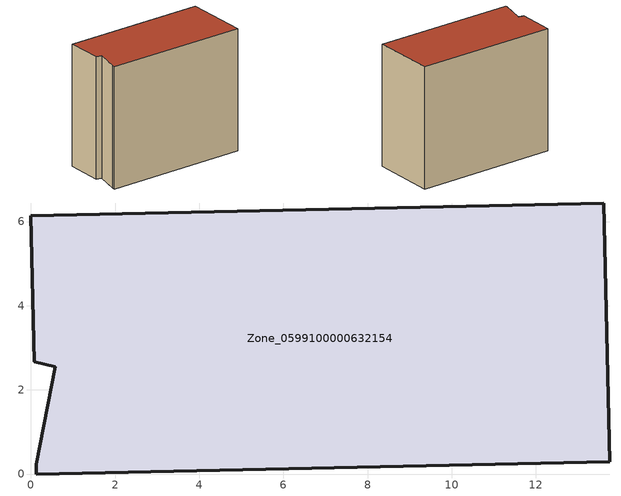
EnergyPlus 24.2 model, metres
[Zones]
Zone_0599100000632154
 floor ground (C_G): 0.12,0.23 0.58,2.55 0.07,2.67 0,6.14 13.62,6.44 13.75,0.29 0.13,0 z0
 wall outside (C_F): 0.13,0 13.75,0.29 13.62,6.44 0,6.14 0.07,2.67 0.58,2.55 0.12,0.23 0.13,0 z0:11.73
 roof outside (C_R): 0.58,2.55 0.12,0.23 0.13,0 13.75,0.29 13.62,6.44 0,6.14 0.07,2.67 z11.73
[BUILDING]
Pand.0599100000632154: North Axis=0; Terrain=City; Loads Convergence Tolerance Value=0.04; Temperature Convergence Tolerance Value=0.4; Solar Distribution=FullExterior; Maximum Number of Warmup Days=25; Minimum Number of Warmup Days=1
[Site:Location]
Rotterdam.The.Hague.AP_ZH_NLD Design_Conditions: Latitude=51.96; Longitude=4.45; Time Zone=1; Elevation=-4.5
[SITE:GROUNDTEMPERATURE:BUILDINGSURFACE]
18, 18, 18, 18, 18, 18, 18, 18, 18, 18, 18, 18
[MATERIAL] Thermal Absorptance=0.9; Solar Absorptance=0.7; Visible Absorptance=0.7
Name | Roughness | Thickness | Conductivity | Density | Specific Heat
G.TI.1946 | MediumSmooth | 0.15 | 1 | 540 | 1210
F.TI.1946 | Rough | 0.3 | 0.857143 | 1920 | 840
R.TI.1946 | MediumRough | 0.2 | 0.1 | 1500 | 1000
[CONSTRUCTION]
C_G: G.TI.1946
C_F: F.TI.1946
C_R: R.TI.1946
[ZONE]
Zone_0599100000632154: Type=1; Multiplier=1; Ceiling Height=Autocalculate; Volume=Autocalculate; Floor Area=autocalculate; Part of Total Floor Area=Yes
[ZONEINFILTRATION:DESIGNFLOWRATE]
Infil_Zone_0599100000632154: Zone or ZoneList or Space or SpaceList=Zone_0599100000632154; Schedule=AlwaysOn; Design Flow Rate Calculation Method=Flow/Area; Flow Rate per Floor Area=0.003; Constant Term Coefficient=1; Temperature Term Coefficient=0; Velocity Term Coefficient=0; Velocity Squared Term Coefficient=0
[HVACTEMPLATE:ZONE:IDEALLOADSAIRSYSTEM]
Zone_0599100000632154: Maximum Heating Supply Air Temperature=50; Minimum Cooling Supply Air Temperature=13; Maximum Heating Supply Air Humidity Ratio=0.0156; Minimum Cooling Supply Air Humidity Ratio=0.0077; Heating Limit=NoLimit; Cooling Limit=NoLimit; Dehumidification Control Type=ConstantSensibleHeatRatio; Cooling Sensible Heat Ratio=0.7; Dehumidification Setpoint=60; Humidification Control Type=None; Humidification Setpoint=30; Outdoor Air Method=None; Outdoor Air Flow Rate per Person=0.00944; Outdoor Air Flow Rate per Zone Floor Area=0; Outdoor Air Flow Rate per Zone=0; Demand Controlled Ventilation Type=None; Outdoor Air Economizer Type=NoEconomizer; Heat Recovery Type=None; Sensible Heat Recovery Effectiveness=0.7; Latent Heat Recovery Effectiveness=0.65
[ZONECONTROL:THERMOSTAT]
ThermostatControl_Zone_0599100000632154: Zone or ZoneList=Zone_0599100000632154; Control Type Schedule=DualSetpointControlType; Control 1=Thermostat_Zone_0599100000632154; Temperature Difference Between Cutout And Setpoint=0
[THERMOSTATSETPOINT:DUALSETPOINT]
Thermostat_Zone_0599100000632154: Heating Setpoint Temperature Schedule=HeatingSetpoint_Zone_0599100000632154; Cooling Setpoint Temperature Schedule=CoolingSetpoint_Zone_0599100000632154
[SCHEDULE:COMPACT]
HeatingSetpoint_Zone_0599100000632154: Through: 12/31, For: AllDays, Until: 24:00, 21
CoolingSetpoint_Zone_0599100000632154: Through: 12/31, For: AllDays, Until: 24:00, 24
DualSetpointControlType: Through: 12/31, For: AllDays, Until: 24:00, 4
AlwaysOn: Through: 12/31, For: AllDays, Until: 24:00, 1
